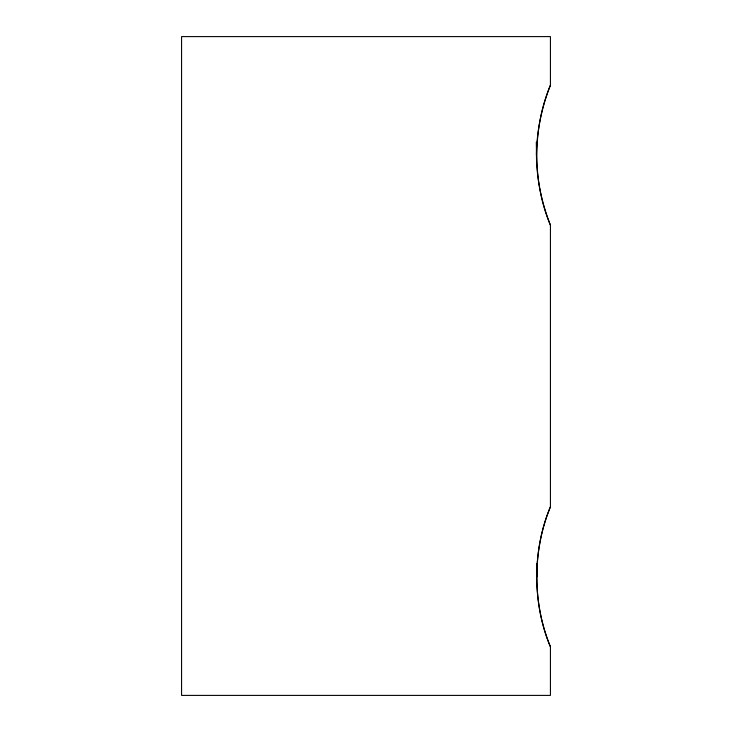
<?xml version="1.0" encoding="UTF-8"?>
<svg xmlns="http://www.w3.org/2000/svg" width="732" height="732" viewBox="0 0 732 732"><rect width="100%" height="100%" fill="white"/><g stroke="black" fill="none" stroke-linecap="round" stroke-linejoin="round"><path stroke-width="1.1" d="M536.455 155.184C536.62 131.266 541.717 107.339 550.427 85.196L550.427 36.6L181.573 36.6L181.573 695.4L550.427 695.4L550.427 646.804C532.237 602.473 532.109 551.132 550.427 506.828L550.427 225.172C541.726 202.984 536.629 179.12 536.455 155.184A69.394 8.802 90 0 0 536.3 142.191M550.427 225.172C532.265 182.405 532.384 128.008 550.427 85.196M550.427 646.804C532.265 604.037 532.384 549.641 550.427 506.828M536.693 563.823A69.403 8.848 90 0 1 536.849 576.816"/></g></svg>
